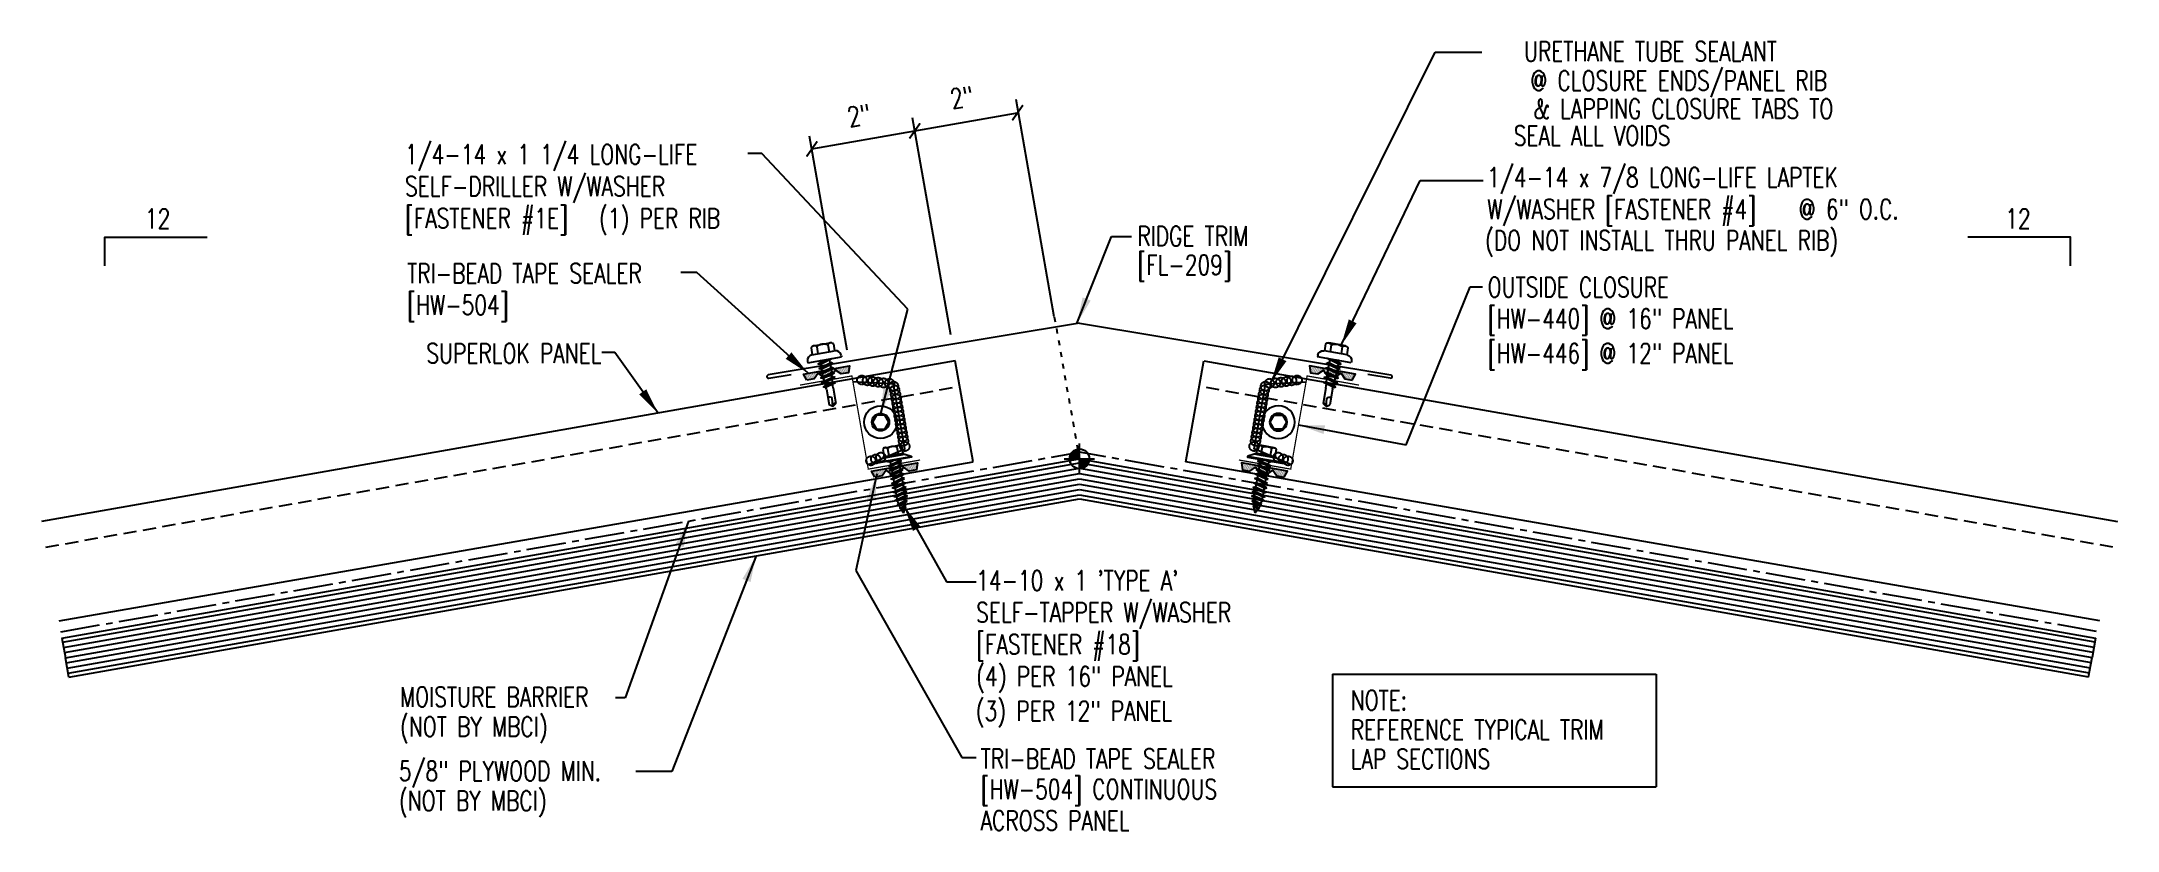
# Model space of a CAD drawing. Header units: inches. Extents: x 0.5 to 40, y 16.8 to 31.8.
import ezdxf
from ezdxf.enums import TextEntityAlignment as Align

# ---------------------------------------------------------------- set-up
doc = ezdxf.new("R2010")
doc.units = ezdxf.units.IN
doc.header["$MEASUREMENT"] = 0
for name, pattern in [('CENTER2', [1.125, 0.75, -0.125, 0.125, -0.125]), ('DASH2', [0.1875, 0.125, -0.0625]), ('DOT2', [0.125, 0, -0.125])]:
    doc.linetypes.add(name, pattern=pattern)
for name, color, linetype in [('BARRIER', 253, 'CENTER2'), ('CLO', 3, 'Continuous'), ('DIM', 2, 'Continuous'), ('FASTENER', 9, 'Continuous'), ('MARK', 1, 'Continuous'), ('PANEL', 11, 'Continuous'), ('SEALANT', 253, 'CENTER2'), ('SECTION', 11, 'Continuous'), ('TAPE', 8, 'Continuous'), ('TEXT', 2, 'Continuous'), ('TRIM', 6, 'Continuous'), ('wood', 3, 'Continuous')]:
    doc.layers.add(name, color=color, linetype=linetype)
doc.styles.add('TEXT', font='SIMPLEX', dxfattribs={"width": 0.75, "height": 6})
doc.styles.add('TEXT1', font='ROMANS.shx', dxfattribs={"width": 0.75, "height": 0.375})
doc.dimstyles.new('DETAIL$7', dxfattribs={"dimscale": 4, "dimtxt": 6, "dimasz": 0.125, "dimexe": 0.0625, "dimexo": 0.125, "dimgap": 0.0625, "dimtad": 1, "dimdec": 5, "dimzin": 3, "dimdsep": 46, "dimlunit": 4, "dimtxsty": 'TEXT', "dimblk": 'ARCHTICK', "dimcen": 0.0625, "dimclrd": 7, "dimclre": 7, "dimclrt": 2, "dimadec": 0, "dimazin": 0, "dimtfac": 0.666667, "dimtdec": 5, "dimtmove": 0, "dimatfit": 3, "dimfxl": 0, "dimfrac": 2, "dimtolj": 1, "dimtzin": 3, "dimarcsym": 0})

# ---------------------------------------------------------------- blocks, each defined once
blk = doc.blocks.new('*X4')
at = {"color": 0}
for p, q in [((-0.434, 0.135), (-0.434, 0.135)), ((-0.434, 0.123), (-0.434, 0.123)), ((-0.422, 0.141), (-0.422, 0.141)), ((-0.422, 0.129), (-0.422, 0.129)), ((-0.422, 0.117), (-0.422, 0.117)), ((-0.422, 0.105), (-0.422, 0.105)), ((-0.422, 0.094), (-0.422, 0.094)), ((-0.422, 0.082), (-0.422, 0.082)), ((-0.41, 0.135), (-0.41, 0.135)), ((-0.41, 0.123), (-0.41, 0.123)), ((-0.41, 0.111), (-0.41, 0.111)), ((-0.41, 0.1), (-0.41, 0.1)), ((-0.41, 0.088), (-0.41, 0.088)), ((-0.41, 0.076), (-0.41, 0.076)), ((-0.41, 0.064), (-0.41, 0.064)), ((-0.41, 0.053), (-0.41, 0.053)), ((-0.41, 0.041), (-0.41, 0.041)), ((-0.398, 0.141), (-0.398, 0.141)), ((-0.398, 0.129), (-0.398, 0.129)), ((-0.398, 0.117), (-0.398, 0.117)), ((-0.398, 0.105), (-0.398, 0.105)), ((-0.398, 0.094), (-0.398, 0.094)), ((-0.398, 0.082), (-0.398, 0.082)), ((-0.398, 0.07), (-0.398, 0.07)), ((-0.398, 0.059), (-0.398, 0.059)), ((-0.398, 0.047), (-0.398, 0.047)), ((-0.398, 0.035), (-0.398, 0.035)), ((-0.398, 0.023), (-0.398, 0.023)), ((-0.387, 0.135), (-0.387, 0.135)), ((-0.387, 0.123), (-0.387, 0.123)), ((-0.387, 0.111), (-0.387, 0.111)), ((-0.387, 0.1), (-0.387, 0.1)), ((-0.387, 0.088), (-0.387, 0.088)), ((-0.387, 0.076), (-0.387, 0.076)), ((-0.387, 0.064), (-0.387, 0.064)), ((-0.387, 0.053), (-0.387, 0.053)), ((-0.387, 0.041), (-0.387, 0.041)), ((-0.387, 0.029), (-0.387, 0.029)), ((-0.375, 0.141), (-0.375, 0.141)), ((-0.375, 0.129), (-0.375, 0.129)), ((-0.375, 0.117), (-0.375, 0.117)), ((-0.375, 0.105), (-0.375, 0.105)), ((-0.375, 0.094), (-0.375, 0.094)), ((-0.375, 0.082), (-0.375, 0.082)), ((-0.375, 0.07), (-0.375, 0.07)), ((-0.375, 0.059), (-0.375, 0.059)), ((-0.375, 0.047), (-0.375, 0.047)), ((-0.375, 0.035), (-0.375, 0.035)), ((-0.375, 0.023), (-0.375, 0.023)), ((-0.363, 0.135), (-0.363, 0.135)), ((-0.363, 0.123), (-0.363, 0.123)), ((-0.363, 0.111), (-0.363, 0.111)), ((-0.363, 0.1), (-0.363, 0.1)), ((-0.363, 0.088), (-0.363, 0.088)), ((-0.363, 0.076), (-0.363, 0.076)), ((-0.363, 0.064), (-0.363, 0.064)), ((-0.363, 0.053), (-0.363, 0.053)), ((-0.363, 0.041), (-0.363, 0.041)), ((-0.363, 0.029), (-0.363, 0.029)), ((-0.352, 0.141), (-0.352, 0.141)), ((-0.352, 0.129), (-0.352, 0.129)), ((-0.352, 0.117), (-0.352, 0.117)), ((-0.352, 0.105), (-0.352, 0.105)), ((-0.352, 0.094), (-0.352, 0.094)), ((-0.352, 0.082), (-0.352, 0.082)), ((-0.352, 0.07), (-0.352, 0.07)), ((-0.352, 0.059), (-0.352, 0.059)), ((-0.352, 0.047), (-0.352, 0.047)), ((-0.352, 0.035), (-0.352, 0.035)), ((-0.352, 0.023), (-0.352, 0.023)), ((-0.34, 0.135), (-0.34, 0.135)), ((-0.34, 0.123), (-0.34, 0.123)), ((-0.34, 0.111), (-0.34, 0.111)), ((-0.34, 0.1), (-0.34, 0.1)), ((-0.34, 0.088), (-0.34, 0.088)), ((-0.34, 0.076), (-0.34, 0.076)), ((-0.34, 0.064), (-0.34, 0.064)), ((-0.34, 0.053), (-0.34, 0.053)), ((-0.34, 0.041), (-0.34, 0.041)), ((-0.34, 0.029), (-0.34, 0.029)), ((-0.328, 0.141), (-0.328, 0.141)), ((-0.328, 0.129), (-0.328, 0.129)), ((-0.328, 0.117), (-0.328, 0.117)), ((-0.328, 0.105), (-0.328, 0.105)), ((-0.328, 0.094), (-0.328, 0.094)), ((-0.328, 0.082), (-0.328, 0.082)), ((-0.328, 0.07), (-0.328, 0.07)), ((-0.328, 0.059), (-0.328, 0.059)), ((-0.328, 0.047), (-0.328, 0.047)), ((-0.328, 0.035), (-0.328, 0.035)), ((-0.328, 0.023), (-0.328, 0.023)), ((-0.316, 0.135), (-0.316, 0.135)), ((-0.316, 0.123), (-0.316, 0.123)), ((-0.316, 0.111), (-0.316, 0.111)), ((-0.316, 0.1), (-0.316, 0.1)), ((-0.316, 0.088), (-0.316, 0.088)), ((-0.316, 0.076), (-0.316, 0.076)), ((-0.316, 0.064), (-0.316, 0.064)), ((-0.316, 0.053), (-0.316, 0.053)), ((-0.316, 0.041), (-0.316, 0.041)), ((-0.316, 0.029), (-0.316, 0.029)), ((-0.305, 0.141), (-0.305, 0.141)), ((-0.305, 0.129), (-0.305, 0.129)), ((-0.305, 0.117), (-0.305, 0.117)), ((-0.305, 0.105), (-0.305, 0.105)), ((-0.305, 0.094), (-0.305, 0.094)), ((-0.305, 0.082), (-0.305, 0.082)), ((-0.305, 0.07), (-0.305, 0.07)), ((-0.305, 0.059), (-0.305, 0.059)), ((-0.305, 0.047), (-0.305, 0.047)), ((-0.305, 0.035), (-0.305, 0.035)), ((-0.305, 0.023), (-0.305, 0.023)), ((-0.293, 0.135), (-0.293, 0.135)), ((-0.293, 0.123), (-0.293, 0.123)), ((-0.293, 0.111), (-0.293, 0.111)), ((-0.293, 0.1), (-0.293, 0.1)), ((-0.293, 0.088), (-0.293, 0.088)), ((-0.293, 0.076), (-0.293, 0.076)), ((-0.293, 0.064), (-0.293, 0.064)), ((-0.293, 0.053), (-0.293, 0.053)), ((-0.293, 0.041), (-0.293, 0.041)), ((-0.293, 0.029), (-0.293, 0.029)), ((-0.281, 0.141), (-0.281, 0.141)), ((-0.281, 0.129), (-0.281, 0.129)), ((-0.281, 0.117), (-0.281, 0.117)), ((-0.281, 0.105), (-0.281, 0.105)), ((-0.281, 0.094), (-0.281, 0.094)), ((-0.281, 0.082), (-0.281, 0.082)), ((-0.281, 0.07), (-0.281, 0.07)), ((-0.281, 0.059), (-0.281, 0.059)), ((-0.281, 0.047), (-0.281, 0.047)), ((-0.281, 0.035), (-0.281, 0.035)), ((-0.281, 0.023), (-0.281, 0.023)), ((-0.27, 0.135), (-0.27, 0.135)), ((-0.27, 0.123), (-0.27, 0.123)), ((-0.27, 0.111), (-0.27, 0.111)), ((-0.27, 0.1), (-0.27, 0.1)), ((-0.27, 0.088), (-0.27, 0.088)), ((-0.27, 0.076), (-0.27, 0.076)), ((-0.27, 0.064), (-0.27, 0.064)), ((-0.27, 0.053), (-0.27, 0.053)), ((-0.27, 0.041), (-0.27, 0.041)), ((-0.27, 0.029), (-0.27, 0.029)), ((-0.258, 0.141), (-0.258, 0.141)), ((-0.258, 0.129), (-0.258, 0.129)), ((-0.258, 0.117), (-0.258, 0.117)), ((-0.258, 0.105), (-0.258, 0.105)), ((-0.258, 0.094), (-0.258, 0.094)), ((-0.258, 0.082), (-0.258, 0.082)), ((-0.258, 0.07), (-0.258, 0.07)), ((-0.258, 0.059), (-0.258, 0.059)), ((-0.258, 0.047), (-0.258, 0.047)), ((-0.258, 0.035), (-0.258, 0.035)), ((-0.258, 0.023), (-0.258, 0.023)), ((-0.246, 0.135), (-0.246, 0.135)), ((-0.246, 0.123), (-0.246, 0.123)), ((-0.246, 0.111), (-0.246, 0.111)), ((-0.246, 0.1), (-0.246, 0.1)), ((-0.246, 0.088), (-0.246, 0.088)), ((-0.246, 0.076), (-0.246, 0.076)), ((-0.246, 0.064), (-0.246, 0.064)), ((-0.246, 0.053), (-0.246, 0.053)), ((-0.246, 0.041), (-0.246, 0.041)), ((-0.234, 0.141), (-0.234, 0.141)), ((-0.234, 0.129), (-0.234, 0.129)), ((-0.234, 0.117), (-0.234, 0.117)), ((-0.234, 0.105), (-0.234, 0.105)), ((-0.234, 0.094), (-0.234, 0.094)), ((-0.234, 0.082), (-0.234, 0.082)), ((-0.234, 0.07), (-0.234, 0.07)), ((-0.234, 0.059), (-0.234, 0.059)), ((-0.234, 0.047), (-0.234, 0.047)), ((-0.223, 0.135), (-0.223, 0.135)), ((-0.223, 0.123), (-0.223, 0.123)), ((-0.223, 0.111), (-0.223, 0.111)), ((-0.223, 0.1), (-0.223, 0.1)), ((-0.223, 0.088), (-0.223, 0.088)), ((-0.223, 0.076), (-0.223, 0.076)), ((-0.223, 0.064), (-0.223, 0.064)), ((-0.211, 0.141), (-0.211, 0.141)), ((-0.211, 0.129), (-0.211, 0.129)), ((-0.211, 0.117), (-0.211, 0.117)), ((-0.211, 0.105), (-0.211, 0.105)), ((-0.211, 0.094), (-0.211, 0.094)), ((-0.211, 0.082), (-0.211, 0.082)), ((-0.211, 0.07), (-0.211, 0.07)), ((-0.199, 0.135), (-0.199, 0.135)), ((-0.199, 0.123), (-0.199, 0.123)), ((-0.199, 0.111), (-0.199, 0.111)), ((-0.199, 0.1), (-0.199, 0.1)), ((-0.199, 0.088), (-0.199, 0.088)), ((-0.188, 0.141), (-0.188, 0.141)), ((-0.188, 0.129), (-0.188, 0.129)), ((-0.188, 0.117), (-0.188, 0.117)), ((-0.188, 0.105), (-0.188, 0.105)), ((-0.188, 0.094), (-0.188, 0.094)), ((-0.176, 0.135), (-0.176, 0.135)), ((-0.176, 0.123), (-0.176, 0.123)), ((-0.176, 0.111), (-0.176, 0.111)), ((-0.164, 0.141), (-0.164, 0.141)), ((-0.164, 0.129), (-0.164, 0.129)), ((-0.164, 0.117), (-0.164, 0.117)), ((-0.164, 0.105), (-0.164, 0.105)), ((-0.152, 0.135), (-0.152, 0.135)), ((-0.152, 0.123), (-0.152, 0.123)), ((-0.152, 0.111), (-0.152, 0.111)), ((-0.152, 0.1), (-0.152, 0.1)), ((-0.141, 0.141), (-0.141, 0.141)), ((-0.141, 0.129), (-0.141, 0.129)), ((-0.141, 0.117), (-0.141, 0.117)), ((-0.141, 0.105), (-0.141, 0.105)), ((-0.141, 0.094), (-0.141, 0.094)), ((-0.141, 0.082), (-0.141, 0.082)), ((-0.129, 0.135), (-0.129, 0.135)), ((-0.129, 0.123), (-0.129, 0.123)), ((-0.129, 0.111), (-0.129, 0.111)), ((-0.129, 0.1), (-0.129, 0.1)), ((-0.129, 0.088), (-0.129, 0.088)), ((-0.129, 0.076), (-0.129, 0.076)), ((-0.117, 0.141), (-0.117, 0.141)), ((-0.117, 0.129), (-0.117, 0.129)), ((-0.117, 0.117), (-0.117, 0.117)), ((-0.117, 0.105), (-0.117, 0.105)), ((-0.117, 0.094), (-0.117, 0.094)), ((-0.117, 0.082), (-0.117, 0.082)), ((-0.117, 0.07), (-0.117, 0.07)), ((-0.117, 0.059), (-0.117, 0.059)), ((-0.105, 0.135), (-0.105, 0.135)), ((-0.105, 0.123), (-0.105, 0.123)), ((-0.105, 0.111), (-0.105, 0.111)), ((-0.105, 0.1), (-0.105, 0.1)), ((-0.105, 0.088), (-0.105, 0.088)), ((-0.105, 0.076), (-0.105, 0.076)), ((-0.105, 0.064), (-0.105, 0.064)), ((-0.105, 0.053), (-0.105, 0.053)), ((-0.094, 0.141), (-0.094, 0.141)), ((-0.094, 0.129), (-0.094, 0.129)), ((-0.094, 0.117), (-0.094, 0.117)), ((-0.094, 0.105), (-0.094, 0.105)), ((-0.094, 0.094), (-0.094, 0.094)), ((-0.094, 0.082), (-0.094, 0.082)), ((-0.094, 0.07), (-0.094, 0.07)), ((-0.094, 0.059), (-0.094, 0.059)), ((-0.094, 0.047), (-0.094, 0.047)), ((-0.094, 0.035), (-0.094, 0.035)), ((-0.082, 0.135), (-0.082, 0.135)), ((-0.082, 0.123), (-0.082, 0.123)), ((-0.082, 0.111), (-0.082, 0.111)), ((-0.082, 0.1), (-0.082, 0.1)), ((-0.082, 0.088), (-0.082, 0.088)), ((-0.082, 0.076), (-0.082, 0.076)), ((-0.082, 0.064), (-0.082, 0.064)), ((-0.082, 0.053), (-0.082, 0.053)), ((-0.082, 0.041), (-0.082, 0.041)), ((-0.082, 0.029), (-0.082, 0.029)), ((-0.07, 0.141), (-0.07, 0.141)), ((-0.07, 0.129), (-0.07, 0.129)), ((-0.07, 0.117), (-0.07, 0.117)), ((-0.07, 0.105), (-0.07, 0.105)), ((-0.07, 0.094), (-0.07, 0.094)), ((-0.07, 0.082), (-0.07, 0.082)), ((-0.07, 0.07), (-0.07, 0.07)), ((-0.07, 0.059), (-0.07, 0.059)), ((-0.07, 0.047), (-0.07, 0.047)), ((-0.07, 0.035), (-0.07, 0.035)), ((-0.07, 0.023), (-0.07, 0.023)), ((-0.059, 0.135), (-0.059, 0.135)), ((-0.059, 0.123), (-0.059, 0.123)), ((-0.059, 0.111), (-0.059, 0.111)), ((-0.059, 0.1), (-0.059, 0.1)), ((-0.059, 0.088), (-0.059, 0.088)), ((-0.059, 0.076), (-0.059, 0.076)), ((-0.059, 0.064), (-0.059, 0.064)), ((-0.059, 0.053), (-0.059, 0.053)), ((-0.059, 0.041), (-0.059, 0.041)), ((-0.059, 0.029), (-0.059, 0.029)), ((-0.047, 0.141), (-0.047, 0.141)), ((-0.047, 0.129), (-0.047, 0.129)), ((-0.047, 0.117), (-0.047, 0.117)), ((-0.047, 0.105), (-0.047, 0.105)), ((-0.047, 0.094), (-0.047, 0.094)), ((-0.047, 0.082), (-0.047, 0.082)), ((-0.047, 0.07), (-0.047, 0.07)), ((-0.047, 0.059), (-0.047, 0.059)), ((-0.047, 0.047), (-0.047, 0.047)), ((-0.047, 0.035), (-0.047, 0.035)), ((-0.047, 0.023), (-0.047, 0.023)), ((-0.035, 0.135), (-0.035, 0.135)), ((-0.035, 0.123), (-0.035, 0.123)), ((-0.035, 0.111), (-0.035, 0.111)), ((-0.035, 0.1), (-0.035, 0.1)), ((-0.035, 0.088), (-0.035, 0.088)), ((-0.035, 0.076), (-0.035, 0.076)), ((-0.035, 0.064), (-0.035, 0.064)), ((-0.035, 0.053), (-0.035, 0.053)), ((-0.035, 0.041), (-0.035, 0.041)), ((-0.035, 0.029), (-0.035, 0.029)), ((-0.023, 0.141), (-0.023, 0.141)), ((-0.023, 0.129), (-0.023, 0.129)), ((-0.023, 0.117), (-0.023, 0.117)), ((-0.023, 0.105), (-0.023, 0.105)), ((-0.023, 0.094), (-0.023, 0.094)), ((-0.023, 0.082), (-0.023, 0.082)), ((-0.023, 0.07), (-0.023, 0.07)), ((-0.023, 0.059), (-0.023, 0.059)), ((-0.023, 0.047), (-0.023, 0.047)), ((-0.023, 0.035), (-0.023, 0.035)), ((-0.023, 0.023), (-0.023, 0.023)), ((-0.012, 0.135), (-0.012, 0.135)), ((-0.012, 0.123), (-0.012, 0.123)), ((-0.012, 0.111), (-0.012, 0.111)), ((-0.012, 0.1), (-0.012, 0.1)), ((-0.012, 0.088), (-0.012, 0.088)), ((-0.012, 0.076), (-0.012, 0.076)), ((-0.012, 0.064), (-0.012, 0.064)), ((-0.012, 0.053), (-0.012, 0.053)), ((-0.012, 0.041), (-0.012, 0.041)), ((-0.012, 0.029), (-0.012, 0.029)), ((0, 0.141), (0, 0.141)), ((0, 0.129), (0, 0.129)), ((0, 0.117), (0, 0.117)), ((0, 0.105), (0, 0.105)), ((0, 0.094), (0, 0.094)), ((0, 0.082), (0, 0.082)), ((0, 0.07), (0, 0.07)), ((0, 0.059), (0, 0.059)), ((0, 0.047), (0, 0.047)), ((0, 0.035), (0, 0.035)), ((0, 0.023), (0, 0.023)), ((0.012, 0.135), (0.012, 0.135)), ((0.012, 0.123), (0.012, 0.123)), ((0.012, 0.111), (0.012, 0.111)), ((0.012, 0.1), (0.012, 0.1)), ((0.012, 0.088), (0.012, 0.088)), ((0.012, 0.076), (0.012, 0.076)), ((0.012, 0.064), (0.012, 0.064)), ((0.012, 0.053), (0.012, 0.053)), ((0.012, 0.041), (0.012, 0.041)), ((0.012, 0.029), (0.012, 0.029)), ((0.023, 0.141), (0.023, 0.141)), ((0.023, 0.129), (0.023, 0.129)), ((0.023, 0.117), (0.023, 0.117)), ((0.023, 0.105), (0.023, 0.105)), ((0.023, 0.094), (0.023, 0.094)), ((0.023, 0.082), (0.023, 0.082)), ((0.023, 0.07), (0.023, 0.07)), ((0.023, 0.059), (0.023, 0.059)), ((0.023, 0.047), (0.023, 0.047)), ((0.023, 0.035), (0.023, 0.035)), ((0.023, 0.023), (0.023, 0.023)), ((0.035, 0.135), (0.035, 0.135)), ((0.035, 0.123), (0.035, 0.123)), ((0.035, 0.111), (0.035, 0.111)), ((0.035, 0.1), (0.035, 0.1)), ((0.035, 0.088), (0.035, 0.088)), ((0.035, 0.076), (0.035, 0.076)), ((0.035, 0.064), (0.035, 0.064)), ((0.035, 0.053), (0.035, 0.053)), ((0.035, 0.041), (0.035, 0.041)), ((0.035, 0.029), (0.035, 0.029)), ((0.047, 0.141), (0.047, 0.141)), ((0.047, 0.129), (0.047, 0.129)), ((0.047, 0.117), (0.047, 0.117)), ((0.047, 0.105), (0.047, 0.105)), ((0.047, 0.094), (0.047, 0.094)), ((0.047, 0.082), (0.047, 0.082)), ((0.047, 0.07), (0.047, 0.07)), ((0.047, 0.059), (0.047, 0.059)), ((0.047, 0.047), (0.047, 0.047)), ((0.047, 0.035), (0.047, 0.035)), ((0.047, 0.023), (0.047, 0.023)), ((0.059, 0.135), (0.059, 0.135)), ((0.059, 0.123), (0.059, 0.123)), ((0.059, 0.111), (0.059, 0.111)), ((0.059, 0.1), (0.059, 0.1)), ((0.059, 0.088), (0.059, 0.088)), ((0.059, 0.076), (0.059, 0.076)), ((0.059, 0.064), (0.059, 0.064)), ((0.059, 0.053), (0.059, 0.053)), ((0.059, 0.041), (0.059, 0.041)), ((0.059, 0.029), (0.059, 0.029)), ((0.07, 0.141), (0.07, 0.141)), ((0.07, 0.129), (0.07, 0.129)), ((0.07, 0.117), (0.07, 0.117)), ((0.07, 0.105), (0.07, 0.105)), ((0.07, 0.094), (0.07, 0.094)), ((0.07, 0.082), (0.07, 0.082)), ((0.07, 0.07), (0.07, 0.07)), ((0.07, 0.059), (0.07, 0.059)), ((0.07, 0.047), (0.07, 0.047)), ((0.07, 0.035), (0.07, 0.035)), ((0.07, 0.023), (0.07, 0.023)), ((0.082, 0.135), (0.082, 0.135)), ((0.082, 0.123), (0.082, 0.123)), ((0.082, 0.111), (0.082, 0.111)), ((0.082, 0.1), (0.082, 0.1)), ((0.082, 0.088), (0.082, 0.088)), ((0.082, 0.076), (0.082, 0.076)), ((0.082, 0.064), (0.082, 0.064)), ((0.082, 0.053), (0.082, 0.053)), ((0.082, 0.041), (0.082, 0.041)), ((0.082, 0.029), (0.082, 0.029)), ((0.094, 0.141), (0.094, 0.141)), ((0.094, 0.129), (0.094, 0.129)), ((0.094, 0.117), (0.094, 0.117)), ((0.094, 0.105), (0.094, 0.105)), ((0.094, 0.094), (0.094, 0.094)), ((0.094, 0.082), (0.094, 0.082)), ((0.094, 0.07), (0.094, 0.07)), ((0.094, 0.059), (0.094, 0.059)), ((0.094, 0.047), (0.094, 0.047)), ((0.094, 0.035), (0.094, 0.035)), ((0.105, 0.135), (0.105, 0.135)), ((0.105, 0.123), (0.105, 0.123)), ((0.105, 0.111), (0.105, 0.111)), ((0.105, 0.1), (0.105, 0.1)), ((0.105, 0.088), (0.105, 0.088)), ((0.105, 0.076), (0.105, 0.076)), ((0.105, 0.064), (0.105, 0.064)), ((0.105, 0.053), (0.105, 0.053)), ((0.117, 0.141), (0.117, 0.141)), ((0.117, 0.129), (0.117, 0.129)), ((0.117, 0.117), (0.117, 0.117)), ((0.117, 0.105), (0.117, 0.105)), ((0.117, 0.094), (0.117, 0.094)), ((0.117, 0.082), (0.117, 0.082)), ((0.117, 0.07), (0.117, 0.07)), ((0.117, 0.059), (0.117, 0.059)), ((0.129, 0.135), (0.129, 0.135)), ((0.129, 0.123), (0.129, 0.123)), ((0.129, 0.111), (0.129, 0.111)), ((0.129, 0.1), (0.129, 0.1)), ((0.129, 0.088), (0.129, 0.088)), ((0.129, 0.076), (0.129, 0.076)), ((0.141, 0.141), (0.141, 0.141)), ((0.141, 0.129), (0.141, 0.129)), ((0.141, 0.117), (0.141, 0.117)), ((0.141, 0.105), (0.141, 0.105)), ((0.141, 0.094), (0.141, 0.094)), ((0.141, 0.082), (0.141, 0.082)), ((0.152, 0.135), (0.152, 0.135)), ((0.152, 0.123), (0.152, 0.123)), ((0.152, 0.111), (0.152, 0.111)), ((0.152, 0.1), (0.152, 0.1)), ((0.164, 0.141), (0.164, 0.141)), ((0.164, 0.129), (0.164, 0.129)), ((0.164, 0.117), (0.164, 0.117)), ((0.164, 0.105), (0.164, 0.105)), ((0.176, 0.135), (0.176, 0.135)), ((0.176, 0.123), (0.176, 0.123)), ((0.176, 0.111), (0.176, 0.111)), ((0.188, 0.141), (0.188, 0.141)), ((0.188, 0.129), (0.188, 0.129)), ((0.188, 0.117), (0.188, 0.117)), ((0.188, 0.105), (0.188, 0.105)), ((0.188, 0.094), (0.188, 0.094)), ((0.199, 0.135), (0.199, 0.135)), ((0.199, 0.123), (0.199, 0.123)), ((0.199, 0.111), (0.199, 0.111)), ((0.199, 0.1), (0.199, 0.1)), ((0.199, 0.088), (0.199, 0.088)), ((0.211, 0.141), (0.211, 0.141)), ((0.211, 0.129), (0.211, 0.129)), ((0.211, 0.117), (0.211, 0.117)), ((0.211, 0.105), (0.211, 0.105)), ((0.211, 0.094), (0.211, 0.094)), ((0.211, 0.082), (0.211, 0.082)), ((0.211, 0.07), (0.211, 0.07)), ((0.223, 0.135), (0.223, 0.135)), ((0.223, 0.123), (0.223, 0.123)), ((0.223, 0.111), (0.223, 0.111)), ((0.223, 0.1), (0.223, 0.1)), ((0.223, 0.088), (0.223, 0.088)), ((0.223, 0.076), (0.223, 0.076)), ((0.223, 0.064), (0.223, 0.064)), ((0.234, 0.141), (0.234, 0.141)), ((0.234, 0.129), (0.234, 0.129)), ((0.234, 0.117), (0.234, 0.117)), ((0.234, 0.105), (0.234, 0.105)), ((0.234, 0.094), (0.234, 0.094)), ((0.234, 0.082), (0.234, 0.082)), ((0.234, 0.07), (0.234, 0.07)), ((0.234, 0.059), (0.234, 0.059)), ((0.234, 0.047), (0.234, 0.047)), ((0.246, 0.135), (0.246, 0.135)), ((0.246, 0.123), (0.246, 0.123)), ((0.246, 0.111), (0.246, 0.111)), ((0.246, 0.1), (0.246, 0.1)), ((0.246, 0.088), (0.246, 0.088)), ((0.246, 0.076), (0.246, 0.076)), ((0.246, 0.064), (0.246, 0.064)), ((0.246, 0.053), (0.246, 0.053)), ((0.246, 0.041), (0.246, 0.041)), ((0.258, 0.141), (0.258, 0.141)), ((0.258, 0.129), (0.258, 0.129)), ((0.258, 0.117), (0.258, 0.117)), ((0.258, 0.105), (0.258, 0.105)), ((0.258, 0.094), (0.258, 0.094)), ((0.258, 0.082), (0.258, 0.082)), ((0.258, 0.07), (0.258, 0.07)), ((0.258, 0.059), (0.258, 0.059)), ((0.258, 0.047), (0.258, 0.047)), ((0.258, 0.035), (0.258, 0.035)), ((0.258, 0.023), (0.258, 0.023)), ((0.27, 0.135), (0.27, 0.135)), ((0.27, 0.123), (0.27, 0.123)), ((0.27, 0.111), (0.27, 0.111)), ((0.27, 0.1), (0.27, 0.1)), ((0.27, 0.088), (0.27, 0.088)), ((0.27, 0.076), (0.27, 0.076)), ((0.27, 0.064), (0.27, 0.064)), ((0.27, 0.053), (0.27, 0.053)), ((0.27, 0.041), (0.27, 0.041)), ((0.27, 0.029), (0.27, 0.029)), ((0.281, 0.141), (0.281, 0.141)), ((0.281, 0.129), (0.281, 0.129)), ((0.281, 0.117), (0.281, 0.117)), ((0.281, 0.105), (0.281, 0.105)), ((0.281, 0.094), (0.281, 0.094)), ((0.281, 0.082), (0.281, 0.082)), ((0.281, 0.07), (0.281, 0.07)), ((0.281, 0.059), (0.281, 0.059)), ((0.281, 0.047), (0.281, 0.047)), ((0.281, 0.035), (0.281, 0.035)), ((0.281, 0.023), (0.281, 0.023)), ((0.293, 0.135), (0.293, 0.135)), ((0.293, 0.123), (0.293, 0.123)), ((0.293, 0.111), (0.293, 0.111)), ((0.293, 0.1), (0.293, 0.1)), ((0.293, 0.088), (0.293, 0.088)), ((0.293, 0.076), (0.293, 0.076)), ((0.293, 0.064), (0.293, 0.064)), ((0.293, 0.053), (0.293, 0.053)), ((0.293, 0.041), (0.293, 0.041)), ((0.293, 0.029), (0.293, 0.029)), ((0.305, 0.141), (0.305, 0.141)), ((0.305, 0.129), (0.305, 0.129)), ((0.305, 0.117), (0.305, 0.117)), ((0.305, 0.105), (0.305, 0.105)), ((0.305, 0.094), (0.305, 0.094)), ((0.305, 0.082), (0.305, 0.082)), ((0.305, 0.07), (0.305, 0.07)), ((0.305, 0.059), (0.305, 0.059)), ((0.305, 0.047), (0.305, 0.047)), ((0.305, 0.035), (0.305, 0.035)), ((0.305, 0.023), (0.305, 0.023)), ((0.316, 0.135), (0.316, 0.135)), ((0.316, 0.123), (0.316, 0.123)), ((0.316, 0.111), (0.316, 0.111)), ((0.316, 0.1), (0.316, 0.1)), ((0.316, 0.088), (0.316, 0.088)), ((0.316, 0.076), (0.316, 0.076)), ((0.316, 0.064), (0.316, 0.064)), ((0.316, 0.053), (0.316, 0.053)), ((0.316, 0.041), (0.316, 0.041)), ((0.316, 0.029), (0.316, 0.029)), ((0.328, 0.141), (0.328, 0.141)), ((0.328, 0.129), (0.328, 0.129)), ((0.328, 0.117), (0.328, 0.117)), ((0.328, 0.105), (0.328, 0.105)), ((0.328, 0.094), (0.328, 0.094)), ((0.328, 0.082), (0.328, 0.082)), ((0.328, 0.07), (0.328, 0.07)), ((0.328, 0.059), (0.328, 0.059)), ((0.328, 0.047), (0.328, 0.047)), ((0.328, 0.035), (0.328, 0.035)), ((0.328, 0.023), (0.328, 0.023)), ((0.34, 0.135), (0.34, 0.135)), ((0.34, 0.123), (0.34, 0.123)), ((0.34, 0.111), (0.34, 0.111)), ((0.34, 0.1), (0.34, 0.1)), ((0.34, 0.088), (0.34, 0.088)), ((0.34, 0.076), (0.34, 0.076)), ((0.34, 0.064), (0.34, 0.064)), ((0.34, 0.053), (0.34, 0.053)), ((0.34, 0.041), (0.34, 0.041)), ((0.34, 0.029), (0.34, 0.029)), ((0.352, 0.141), (0.352, 0.141)), ((0.352, 0.129), (0.352, 0.129)), ((0.352, 0.117), (0.352, 0.117)), ((0.352, 0.105), (0.352, 0.105)), ((0.352, 0.094), (0.352, 0.094)), ((0.352, 0.082), (0.352, 0.082)), ((0.352, 0.07), (0.352, 0.07)), ((0.352, 0.059), (0.352, 0.059)), ((0.352, 0.047), (0.352, 0.047)), ((0.352, 0.035), (0.352, 0.035)), ((0.352, 0.023), (0.352, 0.023)), ((0.363, 0.135), (0.363, 0.135)), ((0.363, 0.123), (0.363, 0.123)), ((0.363, 0.111), (0.363, 0.111)), ((0.363, 0.1), (0.363, 0.1)), ((0.363, 0.088), (0.363, 0.088)), ((0.363, 0.076), (0.363, 0.076)), ((0.363, 0.064), (0.363, 0.064)), ((0.363, 0.053), (0.363, 0.053)), ((0.363, 0.041), (0.363, 0.041)), ((0.363, 0.029), (0.363, 0.029)), ((0.375, 0.141), (0.375, 0.141)), ((0.375, 0.129), (0.375, 0.129)), ((0.375, 0.117), (0.375, 0.117)), ((0.375, 0.105), (0.375, 0.105)), ((0.375, 0.094), (0.375, 0.094)), ((0.375, 0.082), (0.375, 0.082)), ((0.375, 0.07), (0.375, 0.07)), ((0.375, 0.059), (0.375, 0.059)), ((0.375, 0.047), (0.375, 0.047)), ((0.375, 0.035), (0.375, 0.035)), ((0.375, 0.023), (0.375, 0.023)), ((0.387, 0.135), (0.387, 0.135)), ((0.387, 0.123), (0.387, 0.123)), ((0.387, 0.111), (0.387, 0.111)), ((0.387, 0.1), (0.387, 0.1)), ((0.387, 0.088), (0.387, 0.088)), ((0.387, 0.076), (0.387, 0.076)), ((0.387, 0.064), (0.387, 0.064)), ((0.387, 0.053), (0.387, 0.053)), ((0.387, 0.041), (0.387, 0.041)), ((0.387, 0.029), (0.387, 0.029)), ((0.398, 0.141), (0.398, 0.141)), ((0.398, 0.129), (0.398, 0.129)), ((0.398, 0.117), (0.398, 0.117)), ((0.398, 0.105), (0.398, 0.105)), ((0.398, 0.094), (0.398, 0.094)), ((0.398, 0.082), (0.398, 0.082)), ((0.398, 0.07), (0.398, 0.07)), ((0.398, 0.059), (0.398, 0.059)), ((0.398, 0.047), (0.398, 0.047)), ((0.398, 0.035), (0.398, 0.035)), ((0.398, 0.023), (0.398, 0.023)), ((0.41, 0.135), (0.41, 0.135)), ((0.41, 0.123), (0.41, 0.123)), ((0.41, 0.111), (0.41, 0.111)), ((0.41, 0.1), (0.41, 0.1)), ((0.41, 0.088), (0.41, 0.088)), ((0.41, 0.076), (0.41, 0.076)), ((0.41, 0.064), (0.41, 0.064)), ((0.41, 0.053), (0.41, 0.053)), ((0.41, 0.041), (0.41, 0.041)), ((0.422, 0.141), (0.422, 0.141)), ((0.422, 0.129), (0.422, 0.129)), ((0.422, 0.117), (0.422, 0.117)), ((0.422, 0.105), (0.422, 0.105)), ((0.422, 0.094), (0.422, 0.094)), ((0.422, 0.082), (0.422, 0.082)), ((0.434, 0.135), (0.434, 0.135)), ((0.434, 0.123), (0.434, 0.123))]:
    blk.add_line(p, q, dxfattribs=at)
blk = doc.blocks.new('MB_DBTAP')
at = {"layer": 'TAPE', "color": 9}
blk.add_lwpolyline([(-0.403, 0.018), (-0.442, 0.141), (0.442, 0.141), (0.403, 0.018), (0.26, 0.018), (0.17, 0.109), (0.079, 0.018), (0, 0.018), (-0.079, 0.018), (-0.17, 0.109), (-0.26, 0.018)], close=True, dxfattribs=at)
at = {"layer": 'TAPE', "color": 251}
blk.add_blockref('*X4', (0, 0), dxfattribs=at)
blk = doc.blocks.new('MB_DW4')
at = {"layer": 'FASTENER'}
for p, q in [((-0.326, 0.071), (-0.326, 0.037)), ((-0.326, 0.037), (0.322, 0.037)), ((-0.226, 0.171), (0.214, 0.171)), ((-0.217, 0.305), (-0.217, 0.171)), ((-0.163, 0.337), (0.159, 0.337)), ((-0.141, -0.014), (0.037, 0.037)), ((-0.108, 0.305), (-0.108, 0.171)), ((-0.105, -0.034), (0.137, 0.035)), ((-0.088, 0.037), (-0.088, 0.001)), ((-0.088, 0.037), (0.085, 0.037)), ((0.085, 0.037), (0.134, 0.037)), ((0.085, 0.02), (0.085, -0.041)), ((0.105, 0.305), (0.105, 0.171)), ((0.137, 0.035), (0.134, 0.037)), ((0.214, 0.305), (0.214, 0.171)), ((0.322, 0.071), (0.322, 0.037)), ((-0.105, -0.034), (-0.141, -0.014)), ((-0.141, -0.105), (0.102, -0.036)), ((-0.105, -0.125), (-0.141, -0.105)), ((-0.141, -0.196), (0.102, -0.127)), ((-0.105, -0.216), (-0.141, -0.196)), ((-0.141, -0.287), (0.102, -0.217)), ((-0.105, -0.307), (-0.141, -0.287)), ((-0.141, -0.378), (0.102, -0.308)), ((-0.105, -0.398), (-0.141, -0.378)), ((-0.105, -0.125), (0.137, -0.056)), ((-0.105, -0.216), (0.137, -0.147)), ((-0.105, -0.307), (0.137, -0.238)), ((-0.105, -0.398), (0.137, -0.328)), ((-0.088, -0.029), (-0.088, -0.09)), ((-0.088, -0.12), (-0.088, -0.181)), ((-0.084, -0.27), (-0.088, -0.211)), ((-0.078, -0.36), (-0.082, -0.3)), ((-0.071, -0.449), (-0.075, -0.389)), ((0.071, -0.408), (0.075, -0.346)), ((0.077, -0.315), (0.082, -0.253)), ((0.084, -0.223), (0.085, -0.211)), ((0.085, -0.071), (0.085, -0.131)), ((0.085, -0.162), (0.085, -0.211)), ((0.137, -0.056), (0.102, -0.036)), ((0.137, -0.147), (0.102, -0.127)), ((0.137, -0.238), (0.102, -0.217)), ((0.137, -0.328), (0.102, -0.308)), ((-0.122, -0.463), (0.089, -0.403)), ((-0.086, -0.483), (-0.122, -0.463)), ((-0.086, -0.483), (0.124, -0.423)), ((-0.066, -0.516), (-0.069, -0.478)), ((-0.066, -0.516), (-0.066, -0.82)), ((-0.003, -0.854), (0.009, -0.714)), ((0.063, -0.515), (0.068, -0.439)), ((0.063, -0.516), (0.063, -0.82)), ((0.124, -0.423), (0.089, -0.403)), ((-0.002, -0.866), (-0.066, -0.82)), ((-0.002, -0.866), (0.063, -0.82))]:
    blk.add_line(p, q, dxfattribs=at)
for centre, radius, start, end in [((-0.226, 0.071), 0.1, 90, 180), ((-0.163, 0.274), 0.0628, 29.8754, 150.1246), ((-0.002, 0.141), 0.196, 56.9974, 123.0026), ((0.159, 0.274), 0.0628, 29.8754, 150.1246), ((0.222, 0.071), 0.1, 0, 90), ((-0.036, -0.723), 0.0461, 11.1445, 130.906), ((0.073, -0.516), 0.01, 175.9484, 180), ((0.039, -0.855), 0.0422, 55.4585, 194.8454)]:
    blk.add_arc(centre, radius, start, end, dxfattribs=at)
blk = doc.blocks.new('MB_516W')
blk.add_lwpolyline([(-0.078, 0.135), (-0.156, 0), (-0.078, -0.135), (0.078, -0.135), (0.156, 0), (0.078, 0.135)], close=True)
for radius in [0.312, 0.166]:
    blk.add_circle((0, 0), radius)
blk = doc.blocks.new('A$C23AA14D5')
at = {"layer": 'CLO', "const_width": 0.0239}
blk.add_lwpolyline([(2.284, 0.187), (1.299, 0.014), (0.987, 1.785), (0.002, 1.611)], dxfattribs=at)
at = {"layer": 'CLO'}
blk.add_lwpolyline([(1.285, 0.094), (1.993, 0.397), (1.776, 1.628), (1.007, 1.67)], dxfattribs=at)
blk = doc.blocks.new('slopl1')
at = {"layer": 'MARK', "color": 6}
blk.add_lwpolyline([(0, 0), (0, 0.1368), (0.4871, 0.1368)], dxfattribs=at)
at = {"layer": 'MARK', "color": 2, "style": 'TEXT1', "width": 0.75}
blk.add_text('12', height=0.09375, dxfattribs=at).set_placement((0.1909, 0.1779))
blk.add_attdef('SLOPL1', text='', height=0.0938, dxfattribs=at).set_placement((-0.0549, 0.0243), align=Align.RIGHT)
blk = doc.blocks.new('slopr1')
at = {"layer": 'MARK', "color": 6}
blk.add_lwpolyline([(0, 0), (0, 0.1368), (-0.4871, 0.1368)], dxfattribs=at)
at = {"layer": 'MARK', "color": 2, "style": 'TEXT1', "width": 0.75}
blk.add_text('12', height=0.09375, dxfattribs=at).set_placement((-0.3095, 0.1779))
blk.add_attdef('SLOPR1', (0.0415, 0.0243), '', height=0.0938, dxfattribs=at)
blk = doc.blocks.new('FD-F18')
at = {"layer": 'TEXT', "style": 'TEXT1', "width": 0.75}
for s, p in [("14-10 x 1 'TYPE A'", (0.0047, -0.0408)), ('SELF-TAPPER W/WASHER', (0.0047, -0.1926)), ('[FASTENER #18]', (0.0047, -0.3444))]:
    blk.add_text(s, height=0.09375, dxfattribs=at).set_placement(p)
blk.add_attdef('(QUANTITY)', (0.0047, -0.4962), '', height=0.0938, dxfattribs=at)
at = {"layer": 'TEXT', "style": 'TEXT1', "flags": 1}
for tag, p in [('Color', (0.0311, -0.7246)), ('Calc', (0.0311, -0.7246)), ('Opt1', (0.0311, -0.7246)), ('Opt2', (0.0311, -0.7246)), ('Opt3', (0.0311, -0.7246)), ('Description', (0.0311, -0.7246)), ('Multiple', (0.0311, -0.7246)), ('Part', (0.0311, -0.7246)), ('Spare1', (0.0311, -0.9121)), ('Spare2', (0.0311, -0.9121)), ('Spare3', (0.0311, -0.9121)), ('Spare4', (0.0311, -0.9121)), ('Spare5', (0.0311, -0.9121)), ('Spare6', (0.0311, -0.9121)), ('Spare7', (0.0311, -0.9121)), ('Spare8', (0.0311, -0.9121)), ('Spare9', (0.0311, -0.9121)), ('Spare10', (0.0311, -0.9121))]:
    blk.add_attdef(tag, p, '', height=0.0938, dxfattribs=at)
blk = doc.blocks.new('st10')
at = {"layer": 'FASTENER'}
for p, q in [((-0.217, 0.114), (-0.326, 0.059)), ((-0.326, 0.059), (-0.326, 0.049)), ((-0.326, 0.049), (0.326, 0.049)), ((-0.217, 0.114), (0.217, 0.114)), ((-0.193, 0.137), (0.193, 0.137)), ((-0.193, 0.119), (0.193, 0.119)), ((-0.181, 0.276), (-0.181, 0.137)), ((-0.181, 0.137), (0.181, 0.137)), ((-0.135, 0.302), (0.135, 0.302)), ((-0.129, 0.035), (-0.124, 0.037)), ((-0.096, 0.017), (-0.129, 0.035)), ((-0.129, -0.049), (0.096, 0.015)), ((-0.124, 0.037), (-0.08, 0.037)), ((-0.096, 0.017), (-0.025, 0.037)), ((-0.089, 0.276), (-0.089, 0.137)), ((-0.08, 0.037), (0.08, 0.037)), ((-0.08, 0.021), (-0.08, -0.035)), ((0.08, 0.037), (0.08, 0.011)), ((0.089, 0.276), (0.089, 0.137)), ((0.129, -0.003), (0.096, 0.015)), ((0.181, 0.276), (0.181, 0.137)), ((0.217, 0.114), (0.326, 0.059)), ((0.326, 0.059), (0.326, 0.049)), ((-0.096, -0.068), (-0.129, -0.049)), ((-0.129, -0.134), (0.096, -0.069)), ((-0.096, -0.152), (-0.129, -0.134)), ((-0.129, -0.218), (0.096, -0.154)), ((-0.096, -0.237), (-0.129, -0.218)), ((-0.129, -0.303), (0.096, -0.238)), ((-0.096, -0.321), (-0.129, -0.303)), ((-0.129, -0.387), (0.096, -0.323)), ((-0.096, -0.406), (-0.129, -0.387)), ((-0.096, -0.068), (0.129, -0.004)), ((-0.096, -0.152), (0.129, -0.088)), ((-0.096, -0.237), (0.129, -0.172)), ((-0.096, -0.321), (0.129, -0.257)), ((-0.096, -0.406), (0.129, -0.341)), ((-0.08, -0.063), (-0.08, -0.12)), ((-0.08, -0.148), (-0.08, -0.204)), ((-0.08, -0.232), (-0.08, -0.288)), ((-0.08, -0.317), (-0.08, -0.373)), ((0.08, -0.016), (0.08, -0.074)), ((0.08, -0.102), (0.08, -0.158)), ((0.08, -0.186), (0.08, -0.243)), ((0.08, -0.27), (0.08, -0.327)), ((0.08, -0.355), (0.08, -0.412)), ((0.129, -0.088), (0.096, -0.069)), ((0.129, -0.172), (0.096, -0.154)), ((0.129, -0.257), (0.096, -0.238)), ((0.129, -0.341), (0.096, -0.323)), ((-0.129, -0.471), (0.096, -0.407)), ((-0.096, -0.49), (-0.129, -0.471)), ((-0.129, -0.556), (0.096, -0.491)), ((-0.096, -0.575), (-0.129, -0.556)), ((-0.129, -0.64), (0.096, -0.576)), ((-0.096, -0.659), (-0.129, -0.64)), ((-0.121, -0.722), (0.092, -0.662)), ((-0.088, -0.741), (-0.121, -0.722)), ((-0.096, -0.49), (0.129, -0.426)), ((-0.096, -0.575), (0.129, -0.51)), ((-0.096, -0.659), (0.129, -0.595)), ((-0.095, -0.799), (0.071, -0.752)), ((-0.088, -0.741), (0.125, -0.68)), ((-0.08, -0.401), (-0.08, -0.457)), ((-0.08, -0.485), (-0.08, -0.542)), ((-0.08, -0.57), (-0.08, -0.626)), ((-0.061, -0.818), (0.104, -0.771)), ((0.104, -0.771), (0.071, -0.752)), ((0.08, -0.44), (0.08, -0.496)), ((0.08, -0.524), (0.08, -0.58)), ((0.125, -0.68), (0.092, -0.662)), ((0.129, -0.426), (0.096, -0.407)), ((0.129, -0.51), (0.096, -0.491)), ((0.129, -0.595), (0.096, -0.576)), ((-0.061, -0.818), (-0.095, -0.799)), ((-0.063, -0.877), (0.034, -0.847)), ((-0.029, -0.895), (-0.063, -0.877)), ((-0.029, -0.895), (0.068, -0.866)), ((0.068, -0.866), (0.034, -0.847))]:
    blk.add_line(p, q, dxfattribs=at)
blk.add_lwpolyline([(-0.331, 0.037), (-0.331, 0.049), (0.331, 0.049), (0.331, 0.037)], close=True, dxfattribs=at)
for centre, radius, start, end in [((-0.193, 0.128), 0.00894, 90, 270), ((-0.135, 0.25), 0.0527, 29.8754, 150.1246), ((0, 0.138), 0.164, 56.9974, 123.0026), ((0.135, 0.25), 0.0527, 29.8754, 150.1246), ((0.193, 0.128), 0.00894, 270, 90), ((0.676, -0.642), 0.757, 180.9696, 185.1765), ((0.676, -0.642), 0.757, 187.255, 191.3837), ((-0.676, -0.642), 0.757, 343.5473, 349.3968), ((-0.676, -0.642), 0.757, 351.6648, 356.0901), ((-0.676, -0.642), 0.757, 358.2537, 2.5109), ((0.676, -0.642), 0.757, 193.4363, 197.6723), ((0.676, -0.642), 0.757, 199.1495, 206.7351), ((-0.676, -0.642), 0.757, 333.2649, 342.2085)]:
    blk.add_arc(centre, radius, start, end, dxfattribs=at)
blk = doc.blocks.new('wp')
at = {"layer": 'SECTION'}
for p, q in [((-0.096, 0), (0.096, 0)), ((0, -0.096), (0, 0.096))]:
    blk.add_line(p, q, dxfattribs=at)
at = {"layer": 'SECTION', "const_width": 0.0625}
for points in [[(0, 0.031, 0.414214), (-0.031, 0, 1)], [(0, -0.031, 0.414214), (0.031, 0, 1)]]:
    blk.add_lwpolyline(points, format="xyb", dxfattribs=at)
at = {"layer": 'SECTION'}
blk.add_circle((0, 0), 0.0625, dxfattribs=at)
blk = doc.blocks.new('FD-F4')
at = {"layer": 'TEXT', "style": 'TEXT1', "width": 0.75}
for s, p in [('1/4-14 x 7/8 LONG-LIFE LAPTEK', (0.0047, -0.0408)), ('W/WASHER [FASTENER #4]', (0.0047, -0.1926))]:
    blk.add_text(s, height=0.09375, dxfattribs=at).set_placement(p)
blk.add_attdef('(QUANTITY)', (1.4847, -0.1926), '', height=0.0938, dxfattribs=at)
at = {"layer": 'TEXT', "style": 'TEXT1', "flags": 1}
for tag, p in [('Color', (0.0624, -0.4349)), ('Calc', (0.0624, -0.4349)), ('Opt1', (0.0624, -0.4349)), ('Opt2', (0.0624, -0.4349)), ('Opt3', (0.0624, -0.4349)), ('Description', (0.0624, -0.4349)), ('Multiple', (0.0624, -0.4349)), ('Part', (0.0624, -0.4349)), ('Spare1', (0.0624, -0.6224)), ('Spare2', (0.0624, -0.6224)), ('Spare3', (0.0624, -0.6224)), ('Spare4', (0.0624, -0.6224)), ('Spare5', (0.0624, -0.6224)), ('Spare6', (0.0624, -0.6224)), ('Spare7', (0.0624, -0.6224)), ('Spare8', (0.0624, -0.6224)), ('Spare9', (0.0624, -0.6224)), ('Spare10', (0.0624, -0.6224))]:
    blk.add_attdef(tag, p, '', height=0.0938, dxfattribs=at)
blk = doc.blocks.new('A$C30686E82')
for p, q in [((-2.715, 0.761), (3.437, 0.761)), ((-2.715, 0.761), (-2.715, -1.379)), ((3.437, 0.761), (3.437, -1.379)), ((-2.715, -1.379), (3.437, -1.379))]:
    blk.add_line(p, q)
at = {"layer": 'TEXT', "style": 'TEXT1', "width": 0.75}
for s, p in [('NOTE:', (-2.368, 0.081)), ('REFERENCE TYPICAL TRIM', (-2.368, -0.477)), ('LAP SECTIONS', (-2.368, -1.035))]:
    blk.add_text(s, height=0.375, dxfattribs=at).set_placement(p)
blk = doc.blocks.new('dsc-HW-504')
at = {"layer": 'TEXT', "style": 'TEXT1', "width": 0.75}
for s, p in [('TRI-BEAD TAPE SEALER', (0, 0)), ('[HW-504]', (0, -0.6))]:
    blk.add_text(s, height=0.375, dxfattribs=at).set_placement(p)
at = {"layer": 'TEXT', "style": 'TEXT1', "flags": 1}
for tag, p in [('COLOR', (0, -1.2)), ('CALC', (0, -1.2)), ('OPT1', (0, -1.2)), ('OPT2', (0, -1.2)), ('OPT3', (0, -1.2)), ('GAGE', (0, -1.2)), ('SHPLN', (0, -1.2)), ('PART', (0, -1.2)), ('DESCRIPTION', (0, -1.2)), ('MULTIPLE', (0, -1.2)), ('SPARE1', (0, -1.8)), ('SPARE2', (0, -1.8)), ('SPARE3', (0, -1.8)), ('SPARE4', (0, -1.8)), ('SPARE5', (0, -1.8)), ('SPARE6', (0, -1.8)), ('SPARE7', (0, -1.8)), ('SPARE8', (0, -1.8)), ('SPARE9', (0, -1.8)), ('SPARE10', (0, -1.8))]:
    blk.add_attdef(tag, p, '', height=0.375, dxfattribs=at)
blk = doc.blocks.new('_ArchTick')
at = {"color": 0, "linetype": 'ByBlock', "const_width": 0.15}
blk.add_lwpolyline([(-0.5, -0.5), (0.5, 0.5)], dxfattribs=at)
blk = doc.blocks.new('FD-F1E')
at = {"layer": 'TEXT', "style": 'TEXT1', "width": 0.75}
for s, p in [('1/4-14 x 1 1/4 LONG-LIFE', (0.0047, -0.0408)), ('SELF-DRILLER W/WASHER', (0.0047, -0.1926)), ('[FASTENER #1E]', (0.0047, -0.3444))]:
    blk.add_text(s, height=0.09375, dxfattribs=at).set_placement(p)
blk.add_attdef('(QUANTITY)', (0.9263, -0.3444), '', height=0.0938, dxfattribs=at)

msp = doc.modelspace()

# ---------------------------------------------------------------- linework, layer by layer
for p, q in [((14.193, 29.669), (13.924, 29.669)), ((27.659, 27.134), (27.892, 27.134)), ((17.995, 18.188), (18.268, 18.188))]:
    msp.add_line(p, q)
at = {"layer": 'BARRIER'}
for p in [(0.864, 20.578), (39.566, 20.584)]:
    msp.add_line(p, (20.231, 23.993), dxfattribs=at)
at = {"layer": 'DIM', "color": 7}
for p, q in [((17.099, 30.098), (19.054, 30.443)), ((19.752, 26.566), (19.025, 30.692)), ((15.817, 25.933), (15.1, 30)), ((15.143, 29.754), (17.099, 30.098)), ((17.783, 26.219), (17.055, 30.345))]:
    msp.add_line(p, q, dxfattribs=at)
at = {"layer": 'PANEL'}
for p, q in [((17.87, 25.726), (0.498, 22.672)), ((18.208, 23.808), (17.87, 25.726)), ((22.254, 23.808), (22.592, 25.726)), ((22.592, 25.726), (39.964, 22.672)), ((0.831, 20.785), (18.208, 23.808)), ((39.631, 20.785), (22.254, 23.808))]:
    msp.add_line(p, q, dxfattribs=at)
at = {"layer": 'PANEL', "color": 8, "linetype": 'DASH2', "ltscale": 2}
for p, q in [((0.583, 22.188), (17.955, 25.242)), ((39.878, 22.188), (22.507, 25.242))]:
    msp.add_line(p, q, dxfattribs=at)
at = {"layer": 'SEALANT'}
for centre in [(16.093, 25.363), (16.197, 25.349), (16.299, 25.336), (16.403, 25.321), (16.505, 25.308), (16.62, 25.301), (16.695, 25.245), (16.718, 25.174), (23.744, 25.174), (23.767, 25.245), (23.841, 25.301), (23.957, 25.308), (24.059, 25.321), (24.163, 25.336), (24.265, 25.349), (24.368, 25.363), (16.735, 25.084), (16.749, 25.004), (16.762, 24.924), (16.776, 24.844), (23.686, 24.844), (23.699, 24.924), (23.713, 25.004), (23.726, 25.084), (16.79, 24.763), (16.803, 24.683), (16.817, 24.603), (16.83, 24.523), (16.844, 24.443), (23.618, 24.443), (23.631, 24.523), (23.645, 24.603), (23.658, 24.683), (23.672, 24.763), (16.858, 24.363), (16.871, 24.282), (16.885, 24.202), (16.911, 24.101), (23.55, 24.101), (23.577, 24.202), (23.591, 24.282), (23.604, 24.363), (16.265, 23.829), (16.357, 23.863), (16.454, 23.897), (24.008, 23.897), (24.105, 23.863), (24.196, 23.829)]:
    msp.add_circle(centre, 0.0882, dxfattribs=at)
at = {"layer": 'TEXT', "linetype": 'DOT2'}
msp.add_line((19.752, 26.566), (20.229, 23.866), dxfattribs=at)
at = {"layer": 'TRIM'}
for p, q in [((20.231, 26.445), (14.312, 25.459)), ((20.231, 26.445), (26.149, 25.459)), ((14.323, 25.397), (14.75, 25.469)), ((26.139, 25.397), (25.712, 25.469))]:
    msp.add_line(p, q, dxfattribs=at)
for centre, start, end in [((14.318, 25.428), 99.4623, 279.4623), ((26.144, 25.428), 260.5377, 80.5377)]:
    msp.add_arc(centre, 0.0312, start, end, dxfattribs=at)
at = {"layer": 'wood', "color": 3, "linetype": 'CONTINUOUS'}
for p, q in [((0.886, 20.455), (20.231, 23.866)), ((20.231, 23.866), (39.545, 20.46)), ((1.016, 19.716), (20.231, 23.104)), ((20.231, 23.104), (39.415, 19.722)), ((0.886, 20.455), (0.951, 20.086)), ((39.545, 20.46), (39.48, 20.091)), ((1.016, 19.716), (0.951, 20.086)), ((39.415, 19.722), (39.48, 20.091))]:
    msp.add_line(p, q, dxfattribs=at)
at = {"layer": 'wood', "color": 9, "linetype": 'CONTINUOUS'}
for p, q in [((0.899, 20.381), (20.231, 23.79)), ((0.916, 20.283), (20.231, 23.688)), ((20.231, 23.79), (39.532, 20.387)), ((20.231, 23.688), (39.514, 20.288)), ((0.933, 20.184), (20.231, 23.587)), ((0.951, 20.086), (20.231, 23.485)), ((0.968, 19.987), (20.231, 23.384)), ((20.231, 23.587), (39.497, 20.19)), ((20.231, 23.485), (39.48, 20.091)), ((20.231, 23.384), (39.462, 19.993)), ((0.985, 19.889), (20.231, 23.282)), ((1.003, 19.79), (20.231, 23.181)), ((20.231, 23.282), (39.445, 19.894)), ((20.231, 23.181), (39.428, 19.796))]:
    msp.add_line(p, q, dxfattribs=at)

# ---------------------------------------------------------------- block references
msp.add_blockref('A$C30686E82', (27.754, 19.009))
at = {"layer": 'CLO'}
msp.add_blockref('A$C23AA14D5', (14.917, 23.656), dxfattribs=at)
at = {"layer": 'CLO', "xscale": -1}
msp.add_blockref('A$C23AA14D5', (25.545, 23.656), dxfattribs=at)
at = {"layer": 'DIM', "color": 7, "yscale": 0.25, "zscale": 0.25}
for p, xscale, rotation in [((19.054, 30.443), 0.2499999999999999, 10), ((17.099, 30.098), 0.25, 10), ((15.143, 29.754), 0.25, 190)]:
    msp.add_blockref('_ArchTick', p, dxfattribs=dict(at, xscale=xscale, rotation=rotation))
at = {"layer": 'FASTENER', "rotation": 10}
for name, p in [('MB_DW4', (15.395, 25.711)), ('st10', (16.717, 23.803))]:
    msp.add_blockref(name, p, dxfattribs=at)
at = {"layer": 'FASTENER', "xscale": -1, "rotation": 350.0000000000001}
for name, p in [('MB_DW4', (25.067, 25.711)), ('st10', (23.744, 23.803))]:
    msp.add_blockref(name, p, dxfattribs=at)
at = {"layer": 'FASTENER'}
msp.add_blockref('MB_516W', (16.449, 24.563), dxfattribs=at)
at = {"layer": 'FASTENER', "xscale": -1}
msp.add_blockref('MB_516W', (24.012, 24.563), dxfattribs=at)
at = {"layer": 'MARK', "xscale": 4, "yscale": 4, "zscale": 4}
for name, p in [('slopl1', (1.7, 27.531)), ('slopr1', (39.069, 27.531))]:
    msp.add_blockref(name, p, dxfattribs=at)
at = {"layer": 'TAPE', "rotation": 9.999999999999899}
for p in [(15.446, 25.415), (16.739, 23.571)]:
    msp.add_blockref('MB_DBTAP', p, dxfattribs=at)
at = {"layer": 'TAPE', "xscale": -1, "rotation": 350.0000000000001}
for p in [(25.016, 25.415), (23.723, 23.571)]:
    msp.add_blockref('MB_DBTAP', p, dxfattribs=at)
at = {"layer": 'TEXT', "xscale": 4, "zscale": 4}
for name, p, yscale, values in [('FD-F1E', (7.389, 29.627), 4, {'(QUANTITY)': '(1) PER RIB'}), ('FD-F4', (27.962, 29.192), 4, {'(QUANTITY)': '@ 6" O.C.'}), ('FD-F18', (18.247, 21.529), 3.999999999999998, {'(QUANTITY)': '(4) PER 16" PANEL'})]:
    msp.add_blockref(name, p, dxfattribs=dict(at, yscale=yscale)).add_auto_attribs(values)
at = {"layer": 'TEXT'}
msp.add_blockref('dsc-HW-504', (7.448, 27.203), dxfattribs=at)
at = {"layer": 'TEXT', "xscale": 3, "yscale": 3, "zscale": 3}
for p in [(20.229, 23.866), (20.231, 23.866)]:
    msp.add_blockref('wp', p, dxfattribs=at)

# ---------------------------------------------------------------- texts
at = {"layer": 'DIM', "color": 2, "char_height": 0.375, "attachment_point": 5, "rotation": 10, "style": 'TEXT1'}
for insert in [(17.994, 30.737), (16.039, 30.392)]:
    msp.add_mtext('\\A1;2"', dxfattribs=dict(at, insert=insert))
at = {"layer": 'TEXT', "style": 'TEXT1', "width": 0.75}
for s, p in [('URETHANE TUBE SEALANT', (33.489, 31.421)), ('@ CLOSURE ENDS/PANEL RIB', (34.44, 30.865)), ('& LAPPING CLOSURE TABS TO', (34.562, 30.331)), ('SEAL ALL VOIDS', (31.464, 29.819)), ('SUPERLOK PANEL', (11.142, 25.683))]:
    msp.add_text(s, height=0.375, dxfattribs=at).set_placement(p, align=Align.RIGHT)
for s, p in [('RIDGE TRIM', (21.329, 27.911)), ('(DO NOT INSTALL THRU PANEL RIB)', (27.939, 27.83, 0)), ('[FL-209]', (21.329, 27.364)), ('OUTSIDE CLOSURE', (27.989, 26.941)), ('[HW-440] @ 16" PANEL', (27.989, 26.341)), ('[HW-446] @ 12" PANEL', (27.989, 25.684)), ('MOISTURE BARRIER', (7.312, 19.153)), ('(NOT BY MBCI)', (7.312, 18.587)), ('(3) PER 12" PANEL', (18.257, 18.887)), ('5/8" PLYWOOD MIN.', (7.291, 17.745)), ('TRI-BEAD TAPE SEALER', (18.351, 17.978)), ('[HW-504] CONTINUOUS', (18.351, 17.399)), ('(NOT BY MBCI)', (7.291, 17.179)), ('ACROSS PANEL', (18.351, 16.803))]:
    msp.add_text(s, height=0.375, dxfattribs=at).set_placement(p)

# ---------------------------------------------------------------- leaders
for points in [[(23.869, 25.311), (26.991, 31.593), (27.877, 31.593)], [(16.457, 24.729), (16.97, 26.711), (14.193, 29.669)], [(25.208, 26.028), (26.705, 29.153), (27.905, 29.153)], [(20.183, 26.438), (20.837, 28.093), (21.22, 28.093)], [(15.071, 25.492), (12.957, 27.406), (12.654, 27.406)], [(24.394, 24.509), (26.438, 24.132), (27.659, 27.134)], [(12.218, 24.732), (11.396, 25.885), (11.147, 25.885)], [(16.38, 23.579), (15.976, 21.744), (17.995, 18.188)], [(16.892, 22.971), (17.703, 21.528), (18.268, 21.528)], [(12.797, 22.682), (11.591, 19.323), (11.411, 19.323)], [(14.082, 22.02), (12.484, 17.926), (11.795, 17.926)]]:
    msp.add_leader(points, dimstyle='DETAIL$7')

doc.saveas('drawing.dxf')
